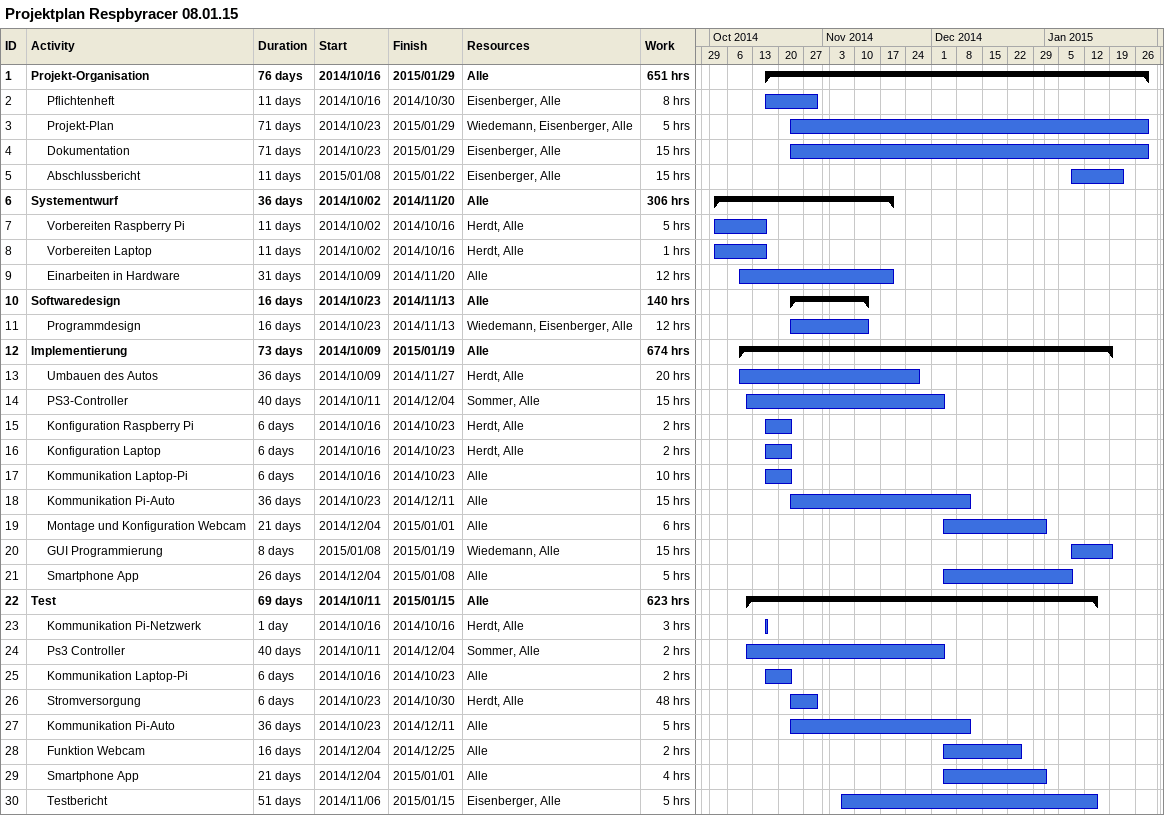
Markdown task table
Projektplan Respbyracer 08.01.15

| ID | Level | Task | Duration | Start | Finish | Resources | Work (h) |
|---|---|---|---|---|---|---|---|
| 1 | 1 | **Projekt-Organisation** | 76d | 2014-10-16 | 2015-01-29 | Alle | 651 |
| 2 | 2 | Pflichtenheft | 11d | 2014-10-16 | 2014-10-30 | Eisenberger, Alle | 8 |
| 3 | 2 | Projekt-Plan | 71d | 2014-10-23 | 2015-01-29 | Wiedemann, Eisenberger, Alle | 5 |
| 4 | 2 | Dokumentation | 71d | 2014-10-23 | 2015-01-29 | Eisenberger, Alle | 15 |
| 5 | 2 | Abschlussbericht | 11d | 2015-01-08 | 2015-01-22 | Eisenberger, Alle | 15 |
| 6 | 1 | **Systementwurf** | 36d | 2014-10-02 | 2014-11-20 | Alle | 306 |
| 7 | 2 | Vorbereiten Raspberry Pi | 11d | 2014-10-02 | 2014-10-16 | Herdt, Alle | 5 |
| 8 | 2 | Vorbereiten Laptop | 11d | 2014-10-02 | 2014-10-16 | Herdt, Alle | 1 |
| 9 | 2 | Einarbeiten in Hardware | 31d | 2014-10-09 | 2014-11-20 | Alle | 12 |
| 10 | 1 | **Softwaredesign** | 16d | 2014-10-23 | 2014-11-13 | Alle | 140 |
| 11 | 2 | Programmdesign | 16d | 2014-10-23 | 2014-11-13 | Wiedemann, Eisenberger, Alle | 12 |
| 12 | 1 | **Implementierung** | 73d | 2014-10-09 | 2015-01-19 | Alle | 674 |
| 13 | 2 | Umbauen des Autos | 36d | 2014-10-09 | 2014-11-27 | Herdt, Alle | 20 |
| 14 | 2 | PS3-Controller | 40d | 2014-10-11 | 2014-12-04 | Sommer, Alle | 15 |
| 15 | 2 | Konfiguration Raspberry Pi | 6d | 2014-10-16 | 2014-10-23 | Herdt, Alle | 2 |
| 16 | 2 | Konfiguration Laptop | 6d | 2014-10-16 | 2014-10-23 | Herdt, Alle | 2 |
| 17 | 2 | Kommunikation Laptop-Pi | 6d | 2014-10-16 | 2014-10-23 | Alle | 10 |
| 18 | 2 | Kommunikation Pi-Auto | 36d | 2014-10-23 | 2014-12-11 | Alle | 15 |
| 19 | 2 | Montage und Konfiguration Webcam | 21d | 2014-12-04 | 2015-01-01 | Alle | 6 |
| 20 | 2 | GUI Programmierung | 8d | 2015-01-08 | 2015-01-19 | Wiedemann, Alle | 15 |
| 21 | 2 | Smartphone App | 26d | 2014-12-04 | 2015-01-08 | Alle | 5 |
| 22 | 1 | **Test** | 69d | 2014-10-11 | 2015-01-15 | Alle | 623 |
| 23 | 2 | Kommunikation Pi-Netzwerk | 1d | 2014-10-16 | 2014-10-16 | Herdt, Alle | 3 |
| 24 | 2 | Ps3 Controller | 40d | 2014-10-11 | 2014-12-04 | Sommer, Alle | 2 |
| 25 | 2 | Kommunikation Laptop-Pi | 6d | 2014-10-16 | 2014-10-23 | Alle | 2 |
| 26 | 2 | Stromversorgung | 6d | 2014-10-23 | 2014-10-30 | Herdt, Alle | 48 |
| 27 | 2 | Kommunikation Pi-Auto | 36d | 2014-10-23 | 2014-12-11 | Alle | 5 |
| 28 | 2 | Funktion Webcam | 16d | 2014-12-04 | 2014-12-25 | Alle | 2 |
| 29 | 2 | Smartphone App | 21d | 2014-12-04 | 2015-01-01 | Alle | 4 |
| 30 | 2 | Testbericht | 51d | 2014-11-06 | 2015-01-15 | Eisenberger, Alle | 5 |
